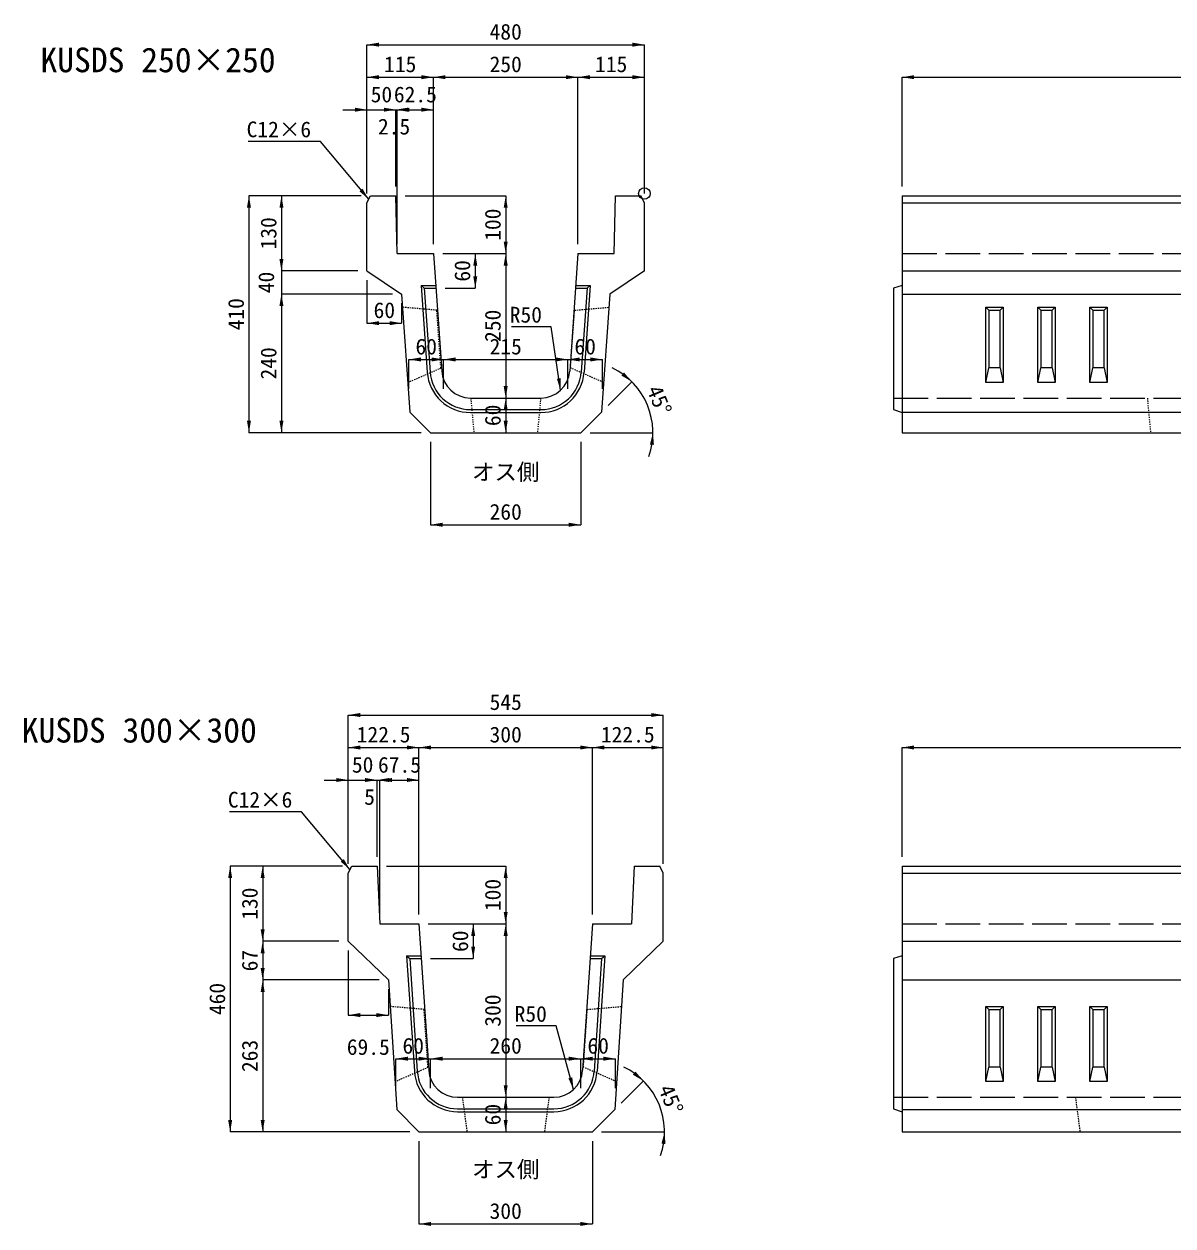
# Model space of a CAD drawing. Units: millimetres at full size, sheet at 1:10; some dimension numbers follow another scale. Extents: x 31265 to 41746, y -4627 to -359.
# Drawn here: x 31275 to 33263, y -3307 to -1227 of the extents above; entities that cross this region are included whole.
import ezdxf
from ezdxf.enums import TextEntityAlignment as Align

# ---------------------------------------------------------------- set-up
doc = ezdxf.new("R2010")
doc.units = ezdxf.units.MM
doc.header["$LTSCALE"] = 10
doc.linetypes.add('DASHED', pattern=[7.5, 6, -1.5])
doc.linetypes.add('USER1', pattern=[0.405, 0.225, -0.18])
doc.layers.add('0_2', color=7, linetype='Continuous')
for name, color, linetype, lineweight in [('寸法線', 7, 'Continuous', 9), ('本体', 2, 'Continuous', 9), ('補助線', 8, 'Continuous', 13)]:
    doc.layers.add(name, color=color, linetype=linetype, lineweight=lineweight)
doc.styles.add('ＭＳ ゴシック', font='')
doc.styles.get('ＭＳ ゴシック').set_extended_font_data('MS Gothic')

# ---------------------------------------------------------------- blocks, each defined once
blk = doc.blocks.new('filled_arrow')
at = {"color": 0, "linetype": 'Continuous', "lineweight": -2}
blk.add_solid([(7.5, 1.25), (0, 0), (7.5, -1.25)], dxfattribs=at)

msp = doc.modelspace()

# ---------------------------------------------------------------- linework, layer by layer
at = {"layer": '寸法線'}
for p, q in [((31868.49, -1262.38), (32348.49, -1262.38)), ((31868.49, -1519.86), (31868.49, -1262.38)), ((32348.49, -1519.86), (32348.49, -1262.38)), ((31868.49, -1318.63), (31983.49, -1318.63)), ((31868.49, -1519.86), (31868.49, -1318.63)), ((31983.49, -1607.86), (31983.49, -1318.63)), ((31983.49, -1318.63), (32233.49, -1318.63)), ((31983.49, -1607.86), (31983.49, -1318.63)), ((32233.49, -1607.86), (32233.49, -1318.63)), ((32233.49, -1318.63), (32348.49, -1318.63)), ((32233.49, -1607.86), (32233.49, -1318.63)), ((32348.49, -1519.86), (32348.49, -1318.63)), ((32794.24, -1318.63), (34794.24, -1318.63)), ((32794.24, -1507.86), (32794.24, -1318.63)), ((31826.89, -1374.88), (31960.09, -1374.88)), ((31868.49, -1519.86), (31868.49, -1374.88)), ((31876.89, -1374.88), (31962.59, -1374.88)), ((31918.49, -1507.86), (31918.49, -1374.88)), ((31918.49, -1507.86), (31918.49, -1374.88)), ((31920.99, -1607.86), (31920.99, -1374.88)), ((31920.99, -1374.88), (31983.49, -1374.88)), ((31920.99, -1607.86), (31920.99, -1374.88)), ((31983.49, -1607.86), (31983.49, -1374.88)), ((31664.25, -1523.86), (31664.25, -1933.86)), ((31858.49, -1523.86), (31664.25, -1523.86)), ((31720.5, -1523.86), (31720.5, -1653.86)), ((31858.49, -1523.86), (31720.5, -1523.86)), ((31934.49, -1523.86), (32108.49, -1523.86)), ((32108.49, -1523.86), (32108.49, -1623.86)), ((31720.5, -1612.26), (31720.5, -1735.46)), ((31999.49, -1623.86), (32108.49, -1623.86)), ((31999.49, -1623.86), (32108.49, -1623.86)), ((31999.49, -1623.86), (32055.85, -1623.86)), ((32055.85, -1623.86), (32055.85, -1683.86)), ((32108.49, -1623.86), (32108.49, -1873.86)), ((31852.49, -1653.86), (31720.5, -1653.86)), ((31852.49, -1653.86), (31720.5, -1653.86)), ((31868.49, -1669.86), (31868.49, -1744.26)), ((32003.69, -1683.86), (32055.85, -1683.86)), ((31912.49, -1693.86), (31720.5, -1693.86)), ((31720.5, -1693.86), (31720.5, -1933.86)), ((31912.49, -1693.86), (31720.5, -1693.86)), ((31928.49, -1709.86), (31928.49, -1744.26)), ((31868.49, -1744.26), (31928.49, -1744.26)), ((31940.99, -1807.14), (32000.99, -1807.14)), ((31940.99, -1857.86), (31940.99, -1807.14)), ((32000.99, -1857.86), (32000.99, -1807.14)), ((32000.99, -1807.14), (32215.99, -1807.14)), ((32000.99, -1857.86), (32000.99, -1807.14)), ((32215.99, -1857.86), (32215.99, -1807.14)), ((32215.99, -1807.14), (32275.99, -1807.14)), ((32215.99, -1857.86), (32215.99, -1807.14)), ((32275.99, -1857.86), (32275.99, -1807.14)), ((32285.62, -1886.73), (32326.74, -1845.61)), ((32063.61, -1873.86), (32108.49, -1873.86)), ((32063.61, -1873.86), (32108.49, -1873.86)), ((32108.49, -1873.86), (32108.49, -1933.86)), ((31962.49, -1933.86), (31664.25, -1933.86)), ((31962.49, -1933.86), (31720.5, -1933.86)), ((31994.49, -1933.86), (32108.49, -1933.86)), ((32254.49, -1933.86), (32363.29, -1933.86)), ((31978.49, -1949.86), (31978.49, -2093.12)), ((32238.49, -1949.86), (32238.49, -2093.12)), ((31978.49, -2093.12), (32238.49, -2093.12)), ((31835.99, -2422.38), (32380.99, -2422.38)), ((31835.99, -2679.86), (31835.99, -2422.38)), ((32380.99, -2679.86), (32380.99, -2422.38)), ((31835.99, -2478.63), (31958.49, -2478.63)), ((31835.99, -2679.86), (31835.99, -2478.63)), ((31958.49, -2767.86), (31958.49, -2478.63)), ((31958.49, -2478.63), (32258.49, -2478.63)), ((31958.49, -2767.86), (31958.49, -2478.63)), ((32258.49, -2767.86), (32258.49, -2478.63)), ((32258.49, -2478.63), (32380.99, -2478.63)), ((32258.49, -2767.86), (32258.49, -2478.63)), ((32380.99, -2679.86), (32380.99, -2478.63)), ((32794.24, -2478.63), (34794.24, -2478.63)), ((32794.24, -2667.86), (32794.24, -2478.63)), ((31794.39, -2534.88), (31927.59, -2534.88)), ((31835.99, -2679.86), (31835.99, -2534.88)), ((31844.39, -2534.88), (31932.59, -2534.88)), ((31885.99, -2667.86), (31885.99, -2534.88)), ((31885.99, -2667.86), (31885.99, -2534.88)), ((31890.99, -2767.86), (31890.99, -2534.88)), ((31890.99, -2534.88), (31958.49, -2534.88)), ((31890.99, -2767.86), (31890.99, -2534.88)), ((31958.49, -2767.86), (31958.49, -2534.88)), ((31631.75, -2683.86), (31631.75, -3143.86)), ((31825.99, -2683.86), (31631.75, -2683.86)), ((31688, -2683.86), (31688, -2813.86)), ((31825.99, -2683.86), (31688, -2683.86)), ((31901.99, -2683.86), (32108.49, -2683.86)), ((32108.49, -2683.86), (32108.49, -2783.86)), ((31974.49, -2783.86), (32108.49, -2783.86)), ((31974.49, -2783.86), (32108.49, -2783.86)), ((31974.49, -2783.86), (32052.24, -2783.86)), ((32052.24, -2783.86), (32052.24, -2843.86)), ((32108.49, -2783.86), (32108.49, -3083.86)), ((31819.99, -2813.86), (31688, -2813.86)), ((31688, -2813.86), (31688, -2880.86)), ((31819.99, -2813.86), (31688, -2813.86)), ((31835.99, -2829.86), (31835.99, -2941.69)), ((31978.49, -2843.86), (32052.24, -2843.86)), ((31889.49, -2880.86), (31688, -2880.86)), ((31688, -2880.86), (31688, -3143.86)), ((31889.49, -2880.86), (31688, -2880.86)), ((31905.49, -2896.86), (31905.49, -2941.69)), ((31835.99, -2941.69), (31905.49, -2941.69)), ((31918.49, -3017.14), (31978.49, -3017.14)), ((31918.49, -3067.86), (31918.49, -3017.14)), ((31978.49, -3067.86), (31978.49, -3017.14)), ((31978.49, -3017.14), (32238.49, -3017.14)), ((31978.49, -3067.86), (31978.49, -3017.14)), ((32238.49, -3067.86), (32238.49, -3017.14)), ((32238.49, -3017.14), (32298.49, -3017.14)), ((32238.49, -3067.86), (32238.49, -3017.14)), ((32298.49, -3067.86), (32298.49, -3017.14)), ((32308.43, -3093.92), (32346.74, -3055.61)), ((32041.26, -3083.86), (32108.49, -3083.86)), ((32041.26, -3083.86), (32108.49, -3083.86)), ((32108.49, -3083.86), (32108.49, -3143.86)), ((31942.49, -3143.86), (31631.75, -3143.86)), ((31942.49, -3143.86), (31688, -3143.86)), ((31958.49, -3159.86), (31958.49, -3303.12)), ((31974.49, -3143.86), (32108.49, -3143.86)), ((32258.49, -3159.86), (32258.49, -3303.12)), ((32274.49, -3143.86), (32383.29, -3143.86)), ((31958.49, -3303.12), (32258.49, -3303.12))]:
    msp.add_line(p, q, dxfattribs=at)
for points in [[(31871.49, -1529.86), (31787.83, -1429.81), (31663.06, -1429.81)], [(32203.46, -1860.43), (32187.26, -1750.56), (32118.34, -1750.56)], [(31838.99, -2689.86), (31755.33, -2589.81), (31630.56, -2589.81)], [(32225.87, -3070.37), (32195.73, -2960.5), (32126.8, -2960.5)]]:
    msp.add_lwpolyline(points, dxfattribs=at)
for centre in [(32238.49, -1933.86), (32258.49, -3143.86)]:
    msp.add_arc(centre, 124.8, 340.87958, 64.12042, dxfattribs=at)
at = {"layer": '本体', "lineweight": 13}
for p, q in [((31868.49, -1535.86), (31874.49, -1523.86)), ((31868.49, -1653.86), (31868.49, -1535.86)), ((31874.49, -1523.86), (31918.49, -1523.86)), ((31920.99, -1623.86), (31918.49, -1523.86)), ((32295.99, -1623.86), (32298.49, -1523.86)), ((32298.49, -1523.86), (32342.49, -1523.86)), ((32348.49, -1535.86), (32342.49, -1523.86)), ((32348.49, -1653.86), (32348.49, -1535.86)), ((32794.24, -1523.86), (32794.24, -1933.86)), ((32794.24, -1523.86), (34794.24, -1523.86)), ((31920.99, -1623.86), (31983.49, -1623.86)), ((31983.49, -1623.86), (31997.73, -1827.35)), ((32233.49, -1623.86), (32219.24, -1827.35)), ((32233.49, -1623.86), (32295.99, -1623.86)), ((31868.49, -1653.86), (31928.49, -1693.86)), ((32348.49, -1653.86), (32288.49, -1693.86)), ((31928.49, -1693.86), (31942.67, -1898.04)), ((32288.49, -1693.86), (32274.31, -1898.04)), ((32047.61, -1873.86), (32169.36, -1873.86)), ((31978.49, -1933.86), (31942.67, -1898.04)), ((32238.49, -1933.86), (32274.31, -1898.04)), ((31978.49, -1933.86), (32238.49, -1933.86)), ((32794.24, -1933.86), (34794.24, -1933.86)), ((31835.99, -2695.86), (31841.99, -2683.86)), ((31835.99, -2813.86), (31835.99, -2695.86)), ((31841.99, -2683.86), (31885.99, -2683.86)), ((31885.99, -2683.86), (31890.99, -2783.86)), ((32330.99, -2683.86), (32325.99, -2783.86)), ((32330.99, -2683.86), (32374.99, -2683.86)), ((32380.99, -2695.86), (32374.99, -2683.86)), ((32380.99, -2813.86), (32380.99, -2695.86)), ((32794.24, -2683.86), (32794.24, -3143.86)), ((32794.24, -2683.86), (34794.24, -2683.86)), ((31890.99, -2783.86), (31958.49, -2783.86)), ((31958.49, -2783.86), (31975.38, -3037.19)), ((32258.49, -2783.86), (32241.6, -3037.19)), ((32258.49, -2783.86), (32325.99, -2783.86)), ((31835.99, -2813.86), (31905.49, -2880.86)), ((32380.99, -2813.86), (32311.49, -2880.86)), ((31905.49, -2880.86), (31919.86, -3105.23)), ((32311.49, -2880.86), (32297.12, -3105.23)), ((32025.26, -3083.86), (32191.71, -3083.86)), ((31958.49, -3143.86), (31919.86, -3105.23)), ((32258.49, -3143.86), (32297.12, -3105.23)), ((31958.49, -3143.86), (32258.49, -3143.86)), ((32794.24, -3143.86), (34794.24, -3143.86))]:
    msp.add_line(p, q, dxfattribs=at)
at = {"layer": '本体'}
for p, q in [((32794.24, -1535.86), (34794.24, -1535.86)), ((32794.24, -1653.86), (34794.24, -1653.86)), ((32794.24, -1678.86), (32779.24, -1683.86)), ((32779.24, -1683.86), (32779.24, -1893.86)), ((32794.24, -1693.86), (34794.24, -1693.86)), ((32939.24, -1716.84), (32969.24, -1716.84)), ((32939.24, -1846.85), (32939.24, -1716.84)), ((32944.24, -1721.86), (32964.24, -1721.86)), ((32969.24, -1716.84), (32969.24, -1846.85)), ((33029.24, -1716.84), (33059.24, -1716.84)), ((33029.24, -1846.85), (33029.24, -1716.84)), ((33034.24, -1721.86), (33054.24, -1721.86)), ((33059.24, -1716.84), (33059.24, -1846.85)), ((33119.24, -1716.84), (33149.24, -1716.84)), ((33119.24, -1846.85), (33119.24, -1716.84)), ((33124.24, -1721.86), (33144.24, -1721.86)), ((33149.24, -1716.84), (33149.24, -1846.85)), ((32939.24, -1846.85), (32944.24, -1821.85)), ((32964.24, -1821.85), (32944.24, -1821.85)), ((32964.24, -1821.85), (32969.24, -1846.85)), ((33029.24, -1846.85), (33034.24, -1821.85)), ((33054.24, -1821.85), (33034.24, -1821.85)), ((33054.24, -1821.85), (33059.24, -1846.85)), ((33119.24, -1846.85), (33124.24, -1821.85)), ((33144.24, -1821.85), (33124.24, -1821.85)), ((33144.24, -1821.85), (33149.24, -1846.85)), ((32969.24, -1846.85), (32939.24, -1846.85)), ((33059.24, -1846.85), (33029.24, -1846.85)), ((33149.24, -1846.85), (33119.24, -1846.85)), ((32779.24, -1893.86), (32794.24, -1898.86)), ((32794.24, -1898.04), (34794.24, -1898.04)), ((32794.24, -2695.86), (34794.24, -2695.86)), ((32794.24, -2813.86), (34794.24, -2813.86)), ((32794.24, -2838.86), (32779.24, -2843.86)), ((32779.24, -2843.86), (32779.24, -3103.86)), ((32794.24, -2880.86), (34794.24, -2880.86)), ((32939.24, -2926.84), (32969.24, -2926.84)), ((32939.24, -3056.85), (32939.24, -2926.84)), ((32944.24, -2931.86), (32964.24, -2931.86)), ((32969.24, -2926.84), (32969.24, -3056.85)), ((33029.24, -2926.84), (33059.24, -2926.84)), ((33029.24, -3056.85), (33029.24, -2926.84)), ((33034.24, -2931.86), (33054.24, -2931.86)), ((33059.24, -2926.84), (33059.24, -3056.85)), ((33119.24, -2926.84), (33149.24, -2926.84)), ((33119.24, -3056.85), (33119.24, -2926.84)), ((33124.24, -2931.86), (33144.24, -2931.86)), ((33149.24, -2926.84), (33149.24, -3056.85)), ((32939.24, -3056.85), (32944.24, -3031.85)), ((32964.24, -3031.85), (32944.24, -3031.85)), ((32964.24, -3031.85), (32969.24, -3056.85)), ((33029.24, -3056.85), (33034.24, -3031.85)), ((33054.24, -3031.85), (33034.24, -3031.85)), ((33054.24, -3031.85), (33059.24, -3056.85)), ((33119.24, -3056.85), (33124.24, -3031.85)), ((33144.24, -3031.85), (33124.24, -3031.85)), ((33144.24, -3031.85), (33149.24, -3056.85)), ((32969.24, -3056.85), (32939.24, -3056.85)), ((33059.24, -3056.85), (33029.24, -3056.85)), ((33149.24, -3056.85), (33119.24, -3056.85)), ((32779.24, -3103.86), (32794.24, -3108.86)), ((32794.24, -3105.23), (34794.24, -3105.23))]:
    msp.add_line(p, q, dxfattribs=at)
at = {"layer": '本体', "linetype": 'DASHED'}
for p, q in [((32794.24, -1623.86), (34794.24, -1623.86)), ((32779.24, -1873.86), (34764.24, -1873.86)), ((32794.24, -2783.86), (34794.24, -2783.86)), ((32779.24, -3083.86), (34764.24, -3083.86))]:
    msp.add_line(p, q, dxfattribs=at)
at = {"layer": '本体', "color": 4, "lineweight": 5}
for p, q in [((31962.28, -1678.86), (31987.34, -1678.86)), ((31962.28, -1678.86), (31972.79, -1829.1)), ((31962.28, -1678.86), (31967.64, -1683.86)), ((31967.64, -1683.86), (31987.69, -1683.86)), ((31967.64, -1683.86), (31977.78, -1828.75)), ((32229.29, -1683.86), (32249.34, -1683.86)), ((32229.64, -1678.86), (32254.7, -1678.86)), ((32249.34, -1683.86), (32239.19, -1828.75)), ((32254.7, -1678.86), (32244.18, -1829.1)), ((32249.34, -1683.86), (32254.7, -1678.86)), ((32047.61, -1893.86), (32169.36, -1893.86)), ((32047.61, -1898.86), (32169.36, -1898.86)), ((31937.1, -2838.86), (31962.15, -2838.86)), ((31937.1, -2838.86), (31950.43, -3038.85)), ((31937.1, -2838.86), (31942.44, -2843.86)), ((31942.44, -2843.86), (31962.49, -2843.86)), ((31942.44, -2843.86), (31955.42, -3038.52)), ((32254.49, -2843.86), (32274.53, -2843.86)), ((32254.82, -2838.86), (32279.88, -2838.86)), ((32274.53, -2843.86), (32261.55, -3038.52)), ((32279.88, -2838.86), (32266.54, -3038.85)), ((32274.53, -2843.86), (32279.88, -2838.86)), ((32025.26, -3103.86), (32191.71, -3103.86)), ((32025.26, -3108.86), (32191.71, -3108.86))]:
    msp.add_line(p, q, dxfattribs=at)
at = {"layer": '本体', "linetype": 'USER1'}
for p, q in [((32047.99, -1873.86), (32053.49, -1933.86)), ((32168.99, -1873.86), (32163.49, -1933.86)), ((33218.74, -1873.86), (33224.24, -1933.86)), ((32033.49, -3083.86), (32041.49, -3143.86)), ((32183.49, -3083.86), (32175.49, -3143.86)), ((33094.24, -3083.86), (33102.24, -3143.86))]:
    msp.add_line(p, q, dxfattribs=at)
for points in [[(31939.11, -1846.85), (31996.34, -1821.85), (31989.34, -1721.86), (31930.08, -1716.84)], [(32277.86, -1846.85), (32220.63, -1821.85), (32227.63, -1721.86), (32286.89, -1716.84)], [(31916.76, -3056.85), (31974.02, -3031.85), (31967.35, -2931.86), (31908.43, -2926.84)], [(32300.22, -3056.85), (32242.96, -3031.85), (32249.62, -2931.86), (32308.54, -2926.84)]]:
    msp.add_lwpolyline(points, dxfattribs=at)
at = {"layer": '本体'}
for points in [[(32939.24, -1716.84), (32944.24, -1721.86), (32944.24, -1821.85)], [(32964.24, -1821.85), (32964.24, -1721.86), (32969.24, -1716.84)], [(33029.24, -1716.84), (33034.24, -1721.86), (33034.24, -1821.85)], [(33054.24, -1821.85), (33054.24, -1721.86), (33059.24, -1716.84)], [(33119.24, -1716.84), (33124.24, -1721.86), (33124.24, -1821.85)], [(33144.24, -1821.85), (33144.24, -1721.86), (33149.24, -1716.84)], [(32939.24, -2926.84), (32944.24, -2931.86), (32944.24, -3031.85)], [(32964.24, -3031.85), (32964.24, -2931.86), (32969.24, -2926.84)], [(33029.24, -2926.84), (33034.24, -2931.86), (33034.24, -3031.85)], [(33054.24, -3031.85), (33054.24, -2931.86), (33059.24, -2926.84)], [(33119.24, -2926.84), (33124.24, -2931.86), (33124.24, -3031.85)], [(33144.24, -3031.85), (33144.24, -2931.86), (33149.24, -2926.84)]]:
    msp.add_lwpolyline(points, dxfattribs=at)
at = {"layer": '本体', "color": 4, "lineweight": 5}
for centre, radius, start, end in [((32047.61, -1823.86), 75, 184.00417, 270), ((32047.61, -1823.86), 70, 184.00417, 270), ((32169.36, -1823.86), 70, 270, 355.99583), ((32169.36, -1823.86), 75, 270, 355.99583), ((32025.26, -3033.86), 75, 183.81407, 270), ((32025.26, -3033.86), 70, 183.81407, 270), ((32191.71, -3033.86), 70, 270, 356.18593), ((32191.71, -3033.86), 75, 270, 356.18593)]:
    msp.add_arc(centre, radius, start, end, dxfattribs=at)
at = {"layer": '本体', "lineweight": 13}
for centre, start, end in [((32047.61, -1823.86), 184.00417, 270), ((32169.36, -1823.86), 270, 355.99583), ((32025.26, -3033.86), 183.81407, 270), ((32191.71, -3033.86), 270, 356.18593)]:
    msp.add_arc(centre, 50, start, end, dxfattribs=at)
at = {"layer": '補助線'}
msp.add_circle((32348.49, -1519.86), 10, dxfattribs=at)

# ---------------------------------------------------------------- block references
at = {"layer": '寸法線', "xscale": 2.77, "yscale": 2.77}
for p in [(31868.49, -1262.38), (31868.49, -1318.63), (31983.49, -1318.63), (32233.49, -1318.63), (32794.24, -1318.63), (31918.49, -1374.88), (31920.99, -1374.88), (31920.99, -1374.88), (31868.49, -1744.26), (31940.99, -1807.14), (32000.99, -1807.14), (32215.99, -1807.14), (31978.49, -2093.12), (31835.99, -2422.38), (31835.99, -2478.63), (31958.49, -2478.63), (32258.49, -2478.63), (32794.24, -2478.63), (31885.99, -2534.88), (31890.99, -2534.88), (31890.99, -2534.88), (31835.99, -2941.69), (31918.49, -3017.14), (31978.49, -3017.14), (32238.49, -3017.14), (31958.49, -3303.12)]:
    msp.add_blockref('filled_arrow', p, dxfattribs=at)
for p, rotation in [((32348.49, -1262.38), 180), ((31983.49, -1318.63), 180), ((32233.49, -1318.63), 180), ((32348.49, -1318.63), 180), ((31868.49, -1374.88), 180), ((31918.49, -1374.88), 180), ((31983.49, -1374.88), 180), ((31871.49, -1529.86), 129.9), ((31664.25, -1523.86), 270), ((31720.5, -1523.86), 270), ((32108.49, -1523.86), 270), ((32108.49, -1623.86), 90), ((31720.5, -1653.86), 90), ((31720.5, -1653.86), 90), ((32055.85, -1623.86), 270), ((32108.49, -1623.86), 270), ((32055.85, -1683.86), 90), ((31720.5, -1693.86), 270), ((31720.5, -1693.86), 270), ((31928.49, -1744.26), 180), ((32000.99, -1807.14), 180), ((32215.99, -1807.14), 180), ((32275.99, -1807.14), 180), ((32326.74, -1845.61), 139.8), ((32203.46, -1860.43), 98.4), ((32108.49, -1873.86), 90), ((32108.49, -1873.86), 270), ((31664.25, -1933.86), 90), ((31720.5, -1933.86), 90), ((32108.49, -1933.86), 90), ((32363.29, -1933.86), 265.2), ((32238.49, -2093.12), 180), ((32380.99, -2422.38), 180), ((31958.49, -2478.63), 180), ((32258.49, -2478.63), 180), ((32380.99, -2478.63), 180), ((31835.99, -2534.88), 180), ((31885.99, -2534.88), 180), ((31958.49, -2534.88), 180), ((31838.99, -2689.86), 129.9), ((31631.75, -2683.86), 270), ((31688, -2683.86), 270), ((32108.49, -2683.86), 270), ((32108.49, -2783.86), 90), ((32052.24, -2783.86), 270), ((32108.49, -2783.86), 270), ((31688, -2813.86), 90), ((31688, -2813.86), 270), ((32052.24, -2843.86), 90), ((31688, -2880.86), 90), ((31688, -2880.86), 270), ((31905.49, -2941.69), 180), ((31978.49, -3017.14), 180), ((32238.49, -3017.14), 180), ((32298.49, -3017.14), 180), ((32225.87, -3070.37), 105.3), ((32346.74, -3055.61), 139.8), ((32108.49, -3083.86), 90), ((32108.49, -3083.86), 270), ((31631.75, -3143.86), 90), ((31688, -3143.86), 90), ((32108.49, -3143.86), 90), ((32383.29, -3143.86), 265.2), ((32258.49, -3303.12), 180)]:
    msp.add_blockref('filled_arrow', p, dxfattribs=dict(at, rotation=rotation))

# ---------------------------------------------------------------- texts
at = {"layer": '0_2', "style": 'ＭＳ ゴシック'}
for s, height, p in [('KUSDS 250×250', 42.72, (31506.97, -1288.72)), ('オス側', 28.48, (32108.49, -2001.82)), ('KUSDS 300×300', 42.72, (31474.47, -2448.72)), ('オス側', 28.48, (32108.49, -3208.65))]:
    msp.add_text(s, height=height, dxfattribs=at).set_placement(p, align=Align.MIDDLE_CENTER)
at = {"layer": '寸法線', "style": 'ＭＳ ゴシック'}
for s, p in [('480', (32108.49, -1239.98)), ('115', (31925.99, -1296.23)), ('250', (32108.49, -1296.23)), ('115', (32290.99, -1296.23)), ('50', (31893.49, -1348.48)), ('62.5', (31952.24, -1348.48)), ('2.5', (31915.4, -1404.12)), ('60', (31898.49, -1721.86)), ('60', (31970.99, -1784.74)), ('215', (32108.49, -1784.74)), ('60', (32245.99, -1784.74)), ('260', (32108.49, -2070.72)), ('545', (32108.49, -2399.98)), ('122.5', (31897.24, -2456.23)), ('300', (32108.49, -2456.23)), ('122.5', (32319.74, -2456.23)), ('50', (31860.99, -2508.48)), ('67.5', (31924.74, -2508.48)), ('5', (31872.94, -2564.12)), ('69.5', (31870.74, -2996.89)), ('60', (31948.49, -2994.74)), ('260', (32108.49, -2994.74)), ('60', (32268.49, -2994.74)), ('300', (32108.49, -3280.72))]:
    msp.add_text(s, height=27.34, dxfattribs=at).set_placement(p, align=Align.MIDDLE_CENTER)
for s, p in [('C12×6', (31771.83, -1395.25)), ('R50', (32171.26, -1716)), ('C12×6', (31739.33, -2555.25)), ('R50', (32179.73, -2925.94))]:
    msp.add_text(s, height=27.34, dxfattribs=at).set_placement(p, align=Align.TOP_RIGHT)
for s, rotation, p in [('100', 90, (32086.09, -1573.86)), ('130', 90, (31698.1, -1588.86)), ('60', 90, (32033.45, -1653.86)), ('40', 90, (31694.1, -1673.86)), ('410', 90, (31641.85, -1728.86)), ('250', 90, (32086.09, -1748.86)), ('240', 90, (31698.1, -1813.86)), ('45°', 292.5, (32374.48, -1877.53)), ('60', 90, (32086.09, -1903.86)), ('130', 90, (31665.6, -2748.86)), ('100', 90, (32086.09, -2733.86)), ('60', 90, (32029.84, -2813.86)), ('67', 90, (31665.6, -2847.36)), ('460', 90, (31609.35, -2913.86)), ('300', 90, (32086.09, -2933.86)), ('263', 90, (31665.6, -3012.36)), ('45°', 292.5, (32394.48, -3087.53)), ('60', 90, (32086.09, -3113.86))]:
    msp.add_text(s, height=27.34, rotation=rotation, dxfattribs=at).set_placement(p, align=Align.MIDDLE_CENTER)

doc.saveas('drawing.dxf')
